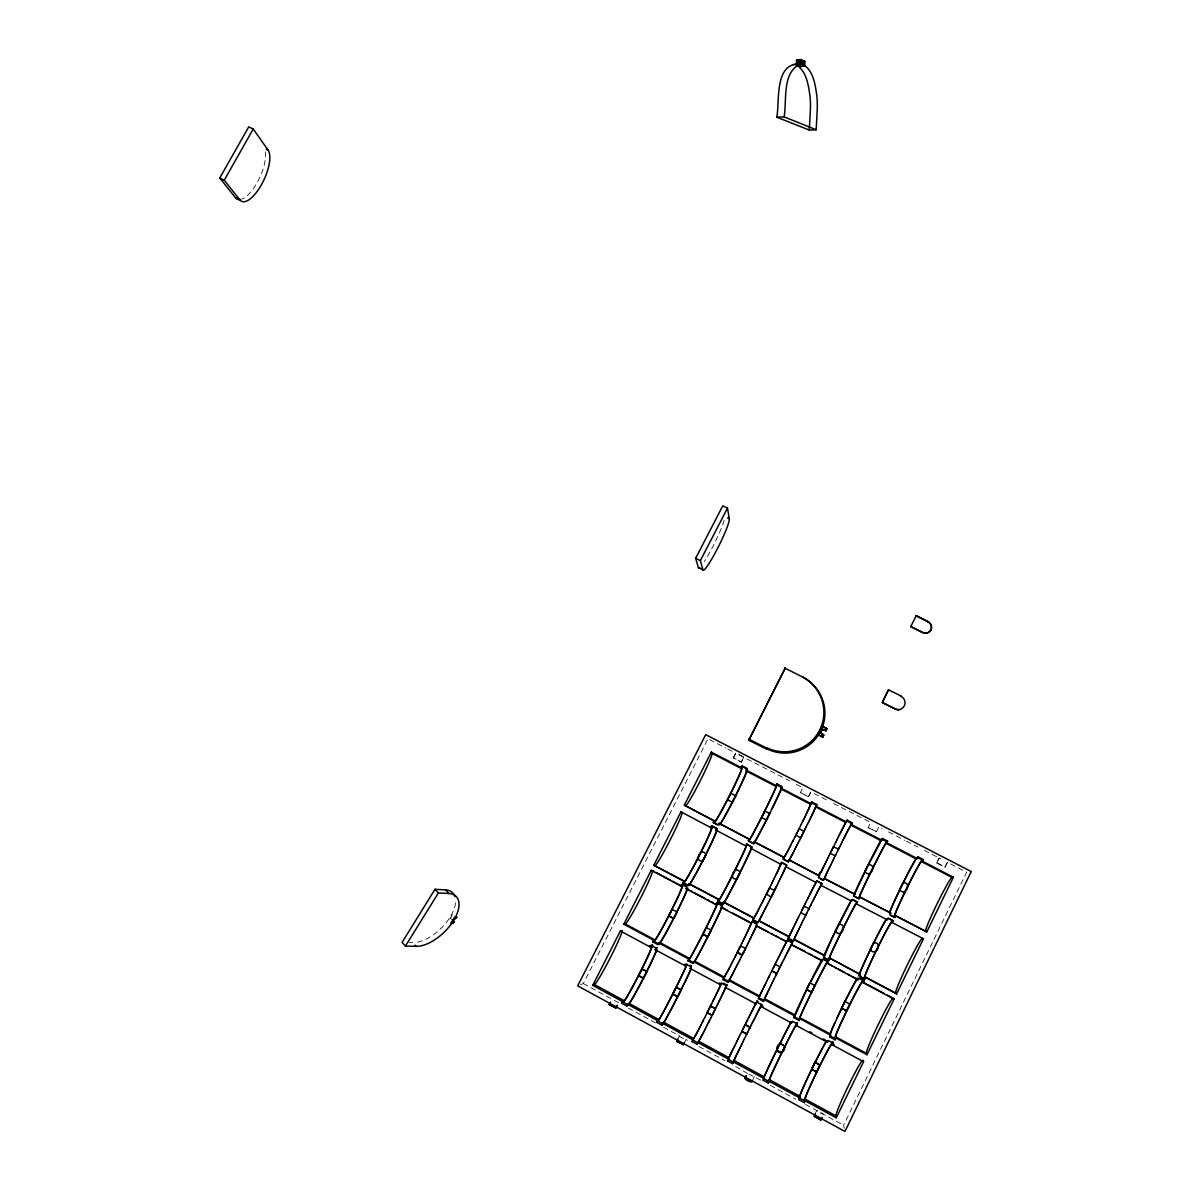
<?xml version="1.0" encoding="UTF-8"?>
<svg xmlns="http://www.w3.org/2000/svg" width="1191" height="1191" viewBox="0 0 1191 1191"><rect width="100%" height="100%" fill="white"/><g stroke="black" fill="none" stroke-linecap="round" stroke-linejoin="round"><path stroke-width="0.75" stroke-dasharray="5 3.75" d="M800.367 792.581L808.51 796.779L800.367 792.581L802.794 787.713M760.707 1080.103L748.871 1074.193M747.546 1073.478L734.698 1065.96M844.27 1128.339L843.615 1125.227L966.645 872.214L947.411 862.284L944.984 867.256L936.647 862.939L939.059 857.982L943.629 860.036M936.647 862.939L939.446 857.877M814.808 1114.419L816.684 1110.578L823.398 1114.225M944.984 867.256L947.411 862.284M868.09 827.551L876.546 831.631L868.09 827.551L870.71 822.445L833.477 803.538M752.295 1080.922L754.305 1076.619M876.323 831.809L878.973 826.703L882.025 828.564M677.605 1039.698L679.495 1035.917L663.491 1027.193M684.497 1042.393L686.061 1039.475L689.291 1041.247M808.54 796.526L810.982 791.643M808.51 796.779L810.937 791.911M733.299 757.684L735.755 752.846L743.824 757L741.502 762.195L733.299 757.684L741.502 762.195M733.462 758.042L735.904 753.203M741.368 761.853L743.824 757M580.493 984.719L583.307 983.558L707.975 738.807M618.65 1002.792L612.174 999.279M409.198 942.572L412.741 942.677M709.613 739.656L726.048 748.127M727.686 748.975L734.266 752.355M739.12 754.871L789.722 780.968M796.258 784.333L801.171 786.864M814.168 793.563L827.045 800.218M888.531 831.928L904.832 840.34M906.47 841.174L917.874 847.054M924.395 850.419L939.059 857.982M937.019 862.85L945.386 867.167M583.307 983.558L610.566 998.4M628.253 1008.033L655.482 1022.846M699.028 1046.547L724.962 1060.66M770.294 1085.329L795.886 1099.263M805.488 1104.474L843.615 1125.227M679.198 1036.274L685.763 1039.862M724.188 520.214A29.016 3.231 -63.5 0 1 704.223 561.735M455.543 902.808A33.467 17.15 -44.3 0 1 416.895 942.334M452.342 914.777A33.482 17.15 -44.3 0 1 448.516 920.911M450.689 918.529A1.935 0.983 -44.6 0 1 451.076 917.725M265.191 151.793A29.12 11.225 -65.1 0 1 259.087 178.918A29.12 11.225 -65.1 0 1 242.056 199.031"/><path stroke-width="1.5" d="M866.333 983.96L862.522 981.935A30.594 1.399 -64 0 0 848.305 1007.809A30.594 1.399 -64 0 0 835.62 1036.84L835.993 1038.09L866.974 1054.72L894.069 999.115L863.118 982.694L863.966 980.967L858.83 978.243L857.982 979.97L826.956 963.072A30.49 0.819 -63.8 0 0 813.215 989.096A30.49 0.819 -63.8 0 0 800.01 1017.724L799.206 1020.523L794.084 1017.784L794.099 1016.608A32.351 0.789 -63.8 0 1 806.381 989.959A32.351 0.789 -63.8 0 1 822.132 959.321M790.943 932.672L788.204 938.642L793.28 941.337L795.365 936.513M759.65 1008.464L761.228 1005.532L760.93 1006.529L791.524 1022.98L791.553 1021.863A30.787 0.744 -63.8 0 0 778.199 1047.261A30.787 0.744 -63.8 0 0 764.369 1076.947L763.237 1080.297L768.359 1083.095L769.446 1079.701A30.802 0.834 -63.9 0 1 783.202 1049.956A30.802 0.834 -63.9 0 1 796.63 1024.588L796.645 1025.719L827.432 1042.274L828.281 1040.532L833.432 1043.301L832.583 1045.043L863.579 1061.702L836.261 1117.798L805.22 1100.916L805.116 1099.099A30.906 1.399 -64.1 0 1 818.351 1068.952A30.906 1.399 -64.1 0 1 832.256 1043.733L834.162 1044.76M793.28 941.337L795.945 935.322M816.177 129.759L784.08 116.852C787.102 100.907 781.579 72.472 800.352 64.12C773.956 62.036 779.837 102.098 776.8 117.194L809.285 130.057L816.177 129.759L817.19 110.644A111.091 104.436 -12.4 0 0 816.877 96.129C815.329 85.186 813.721 71.862 804.029 64.969M827.239 963.653L828.087 961.941L822.981 959.231L822.132 960.943L791.583 944.746L792.447 942.587L788.055 940.265M809.285 130.057L810.327 110.957A109.319 102.768 -12.7 0 0 810.044 96.471C808.495 85.529 806.843 72.189 797.062 65.356A7.086 6.625 -8.6 0 0 793.355 64.478M803.97 62.408L804.044 61.009L799.414 61.262L799.325 62.766M799.414 61.262L800.337 61.753L800.054 66.502L804.684 66.249L804.952 61.485L804.044 61.009M796.362 64.344L796.63 59.818L801.29 59.55L801.007 64.12A9.171 8.575 -8.4 0 1 804.654 66.279M802.124 61.456L801.29 59.55M797.479 61.709L796.63 59.818M801.469 823.934L795.826 835.382M781.207 1043.971L784.929 1046.264L779.926 1043.569M791.583 944.746L804.833 951.341M829.77 958.517L828.921 960.229L823.815 957.519L832.226 937.913L850.821 901.483L852.473 899.458L857.565 902.138L856.18 903.775A30.222 0.819 -63.8 0 0 842.156 930.394A30.222 0.819 -63.8 0 0 829.472 957.966L860.512 974.804L859.664 976.516L864.815 979.24L865.023 976.814A30.311 1.399 -63.9 0 1 877.186 948.855A30.311 1.399 -63.9 0 1 891.702 922.37L893.399 920.881L888.263 918.201L886.61 919.705A30.296 1.31 -63.9 0 0 872.169 946.205A30.296 1.31 -63.9 0 0 859.932 974.119L860.512 974.804M784.943 1045.981C784.512 1058.561 770.607 1050.849 779.956 1043.286M794.65 837.63L795.826 835.159L800.739 837.824M800.724 837.943L804.014 831.273M768.359 1083.095L768.627 1081.264A32.693 0.878 -63.9 0 1 782.636 1050.894A32.693 0.878 -63.9 0 1 797.419 1022.697L796.839 1022.414M788.204 938.642L790.377 933.863M926.792 931.913L895.007 915.596A30.073 1.385 -63.8 0 1 906.649 888.724A30.073 1.385 -63.8 0 1 921.447 861.614L922.578 861.301L953.41 877.246L926.792 931.913L895.9 915.76L895.066 917.472L889.93 914.777L890.779 913.08L859.515 897.031A29.969 0.819 -63.7 0 1 871.678 870.532A29.969 0.819 -63.7 0 1 886 843.288L887.637 841.129L882.546 838.494L881.697 839.074A31.8 0.774 -63.7 0 0 866.557 868.001A31.8 0.774 -63.7 0 0 853.575 896.064L854.989 894.367L824.232 878.586L825.289 876.219M821.462 871.187C813.617 876.576 825.006 885.017 825.81 875.102M763.237 1080.297L763.55 1078.51L768.627 1081.264M808.883 808.615L811.756 801.93L816.773 804.52L813.155 812.604M805.607 815.403L811.756 801.93M722.52 905.502L720.957 907.289L751.119 923.278L751.968 921.581L757 924.261L756.151 925.958L786.581 941.664L781.609 951.371M794.084 1017.784L808.242 986.371L822.132 960.943M779.629 967.926L780.09 966.839L774.314 978.555M779.152 868.135L781.564 862.344L786.596 864.979L782.681 873.688M781.564 862.344L778.497 869.519M813.84 811.175L816.773 804.52M818.351 877.648L819.423 875.772L789.127 859.917L819.214 875.951L820.822 872.497M745.149 1078.108C762.984 1085.284 739.775 1081.324 746.4 1075.562M780.06 966.973L775.147 964.204L774.656 965.276M762.374 990.197L758.414 998.624L763.491 1001.363L765.545 996.673M763.491 1001.363L767.361 992.862M719.185 982.962L721.046 984.138L718.441 989.751M726.034 984.376L726.942 985.061L722.595 994.083M744.256 1039.162L749.481 1028.548M758.414 998.624L761.034 992.937M756.747 923.665L752.384 921.343L746.891 932.925M727.016 984.868L725.453 987.458L755.853 1003.79L757.074 1001.05L758.027 1001.557M755.853 1003.79L756.196 1002.852L754.007 1007.02M730.619 1054.199L727.507 1060.868L732.599 1063.637L735.621 1056.923M732.599 1063.637L735.085 1058.07M740.504 1034.071L741.844 1031.257L746.802 1033.937M727.507 1060.868L730.068 1055.33M721.493 983.453L717.637 991.418M756.732 925.526L753.59 931.972M784.11 870.74L786.596 864.979M765.337 996.986L766.647 994.351M748.633 929.337L751.119 923.278M777.738 871.083L779.167 868.269M754.32 930.439L756.151 925.958M734.951 1058.233L736.276 1055.583M795.246 936.677L796.615 933.908M825.08 876.531L826.45 873.777M808.823 808.897L804.61 817.473M723.413 992.416L726.093 986.654L725.453 987.458M735.651 1056.789L737.021 1054.02M825.765 875.102L827.179 872.259M778.348 869.951L775.966 874.745M784.11 870.859L781.832 875.43M812.366 814.227L813.766 811.458M888.516 689.708L882.352 702.467L895.111 708.928A6.952 6.818 34.1 0 0 898.952 709.642M729.949 1055.509L731.259 1052.859M736.455 1055.107L737.869 1052.263M766.751 994.038L768.18 991.195M795.96 935.158L797.389 932.315M718.292 990.197L715.791 995.244M748.41 929.933L745.923 934.935M777.44 871.827L774.969 876.784M752.757 933.684L754.245 930.722M812.917 813.185L810.55 817.964M730.649 1054.065L732.018 1051.296M760.989 992.952L763.178 988.515M790.258 934.027L791.628 931.273M737.363 1053.231L738.807 1050.343M767.614 992.252L769.073 989.349M796.794 933.446L798.253 930.528M826.554 873.479L828.013 870.547M717.339 992.177L714.749 997.343M721.701 995.929L723.25 992.862M751.849 935.545L753.352 932.568M780.909 877.335L782.383 874.417M811.979 815.106L809.538 820.033M731.453 1052.397L732.882 1049.554M790.988 932.523L792.402 929.68M820.778 872.512L823.041 867.956M738.36 1051.177L739.819 1048.274M768.582 990.257L770.056 987.339M797.717 931.541L799.191 928.593M798.729 929.471L800.203 926.538M827.432 871.648L828.921 868.686M828.415 869.638L829.904 866.676M822.222 1117.381L820.971 1119.957L814.227 1116.295L815.478 1113.719M865.649 977.528L896.6 993.919L923.457 938.776L891.702 922.37M746.385 934.101L743.794 939.252M773.927 878.928L775.386 876.055M804.967 816.847L802.451 821.85M720.734 997.909L722.282 994.827M752.37 934.563L749.809 939.684M779.897 879.375L781.385 876.457M732.376 1050.522L733.82 1047.633M733.388 1048.467L734.832 1045.564M762.642 989.572L765.069 984.674M763.61 987.592L766.111 982.545M791.821 930.811L793.266 927.908M792.744 928.906L794.218 925.973M821.582 870.874L823.949 866.095M739.447 1048.958L740.891 1046.085M740.594 1046.606L742.008 1043.792M769.624 988.113L771.083 985.21M770.741 985.835L772.17 982.992M799.816 927.253L801.26 924.365M829.457 867.495L830.931 864.577M814.942 1062.178L820.003 1065.201L814.942 1062.178L811.607 1068.982L816.669 1072.019L811.637 1069.295M841.486 1008.062L844.791 1001.318L849.898 1004.192L846.593 1010.951L841.486 1008.062L846.488 1010.727M870.279 949.331L873.569 942.647C883.752 942.126 875.177 957.996 870.427 949.421M902.912 882.799L899.667 889.424C905.368 898.074 912.455 881.742 903.106 882.769M805.22 1100.916L804.357 1102.672L799.206 1099.874L800.01 1096.33A30.892 1.325 -64 0 1 813.319 1066.228A30.892 1.325 -64 0 1 827.149 1040.979L827.432 1042.274M835.993 1038.09L835.144 1039.832L829.993 1037.063L830.529 1034.101A30.579 1.31 -64 0 1 843.288 1005.13A30.579 1.31 -64 0 1 857.416 979.24L851.699 976.203M889.93 912.931A30.058 1.31 -63.8 0 1 901.647 886.119A30.058 1.31 -63.8 0 1 916.37 858.994L918.276 856.969L923.397 859.604L922.578 861.301M816.624 1071.692L819.959 1064.888M715.21 996.539L712.575 1001.75M745.268 936.364L742.693 941.486M772.825 881.132L774.269 878.348M803.836 819.155L801.335 824.112M721.24 996.956L718.62 1002.182M751.313 936.722L748.737 941.873M778.854 881.519L780.313 878.645M808.466 822.192L809.88 819.393M734.475 1046.249L735.904 1043.376M735.621 1043.912L737.035 1041.098M765.768 983.185L767.198 980.342M793.757 926.836L795.231 923.903M794.844 924.633L796.303 921.745M823.457 867.048L824.931 864.085M824.5 864.919L825.973 861.986M741.785 1044.165L743.154 1041.47M743.02 1041.678L744.315 1039.103M771.902 983.468L773.301 980.714M773.108 981.027L774.433 978.407M800.947 924.945L802.362 922.147M802.109 922.563L803.478 919.869M830.559 865.247L832.003 862.388M831.705 862.909L833.09 860.17M796.645 1025.719L797.494 1023.992L792.387 1021.238L791.524 1022.98M890.779 913.08L860.081 897.031L859.247 898.729L854.141 896.064M714.064 998.877L709.092 1008.777M771.723 883.38L773.093 880.7M720.138 999.204L717.518 1004.415M747.62 944.121L749.05 941.337M777.768 883.722L779.182 880.923M778.021 883.29L775.535 888.233M807.379 824.41L808.749 821.701M806.262 826.658L807.572 824.083M736.812 1041.47L738.182 1038.775M738.048 1038.984L739.343 1036.408M766.944 980.818L769.475 975.742M768.15 978.377L775.147 964.204M739.283 1036.468L740.534 1033.967M795.99 922.325L797.389 919.526M797.166 919.943L798.521 917.249M798.357 917.517L800.754 912.693L805.697 915.298L804.506 917.71M825.616 862.656L827.045 859.813M826.762 860.334L828.147 857.594M827.939 857.967L829.249 855.346M803.315 920.137L804.595 917.591M746.623 1034.443L747.978 1031.629M775.579 976.084L777.128 972.958M806.128 914.509L805.712 915.343L808.778 909.09M832.881 860.542L834.206 857.922M834.057 858.145L835.308 855.704M838.285 849.615L835.159 855.853L835.74 854.736M745.015 1078.584L746.281 1076.024M809.88 982.858L814.867 985.523L811.547 992.237L806.575 989.587L809.85 982.709M868.09 864.696C877.975 863.937 870.159 879.792 864.83 871.291L882.546 838.494M741.576 943.748L742.931 941.098M711.682 1003.671L709.925 1007.095M739.417 948.066L741.74 943.51M770.607 885.642L771.917 883.097M770.726 885.508L768.671 889.528M716.401 1006.678L717.816 1003.924M715.285 1008.941L716.61 1006.335M746.504 946.369L747.859 943.734M745.387 948.617L746.668 946.13M774.418 890.481L776.83 885.687M804.029 831.154L806.381 826.494M741.651 1031.748L745.194 1024.528L750.151 1027.193M800.754 912.723L805.235 903.671M829.115 855.57L830.35 853.128M833.551 846.622L830.216 853.292L835.233 855.778M743.124 1028.771L744.673 1025.6M772.989 968.625L774.686 965.172M801.99 910.237L803.642 906.902M831.169 851.491L833.134 847.456M786.507 942.051L787.355 940.339L792.432 943.034M813.245 887.727L816.907 880.849L821.969 883.499L818.932 888.992M842.9 827.998L847.039 820.152L852.101 822.773L847.873 830.574M777.053 973.017L777.887 971.335M806.009 914.673L806.635 913.423M748.945 1029.768L749.854 1027.863M779.212 968.759L779.852 967.39M808.391 909.924L811.384 903.865M760.93 1006.529L761.793 1004.802L756.702 1002.078M823.368 880.268L824.485 878.422L854.989 894.367M868.358 864.577L854.453 894.381M823.1 734.4L823.815 735.13L822.758 737.244L822.058 736.5L823.1 734.4L821.701 733.701M826.226 728.133L826.971 728.818L825.914 730.917L825.184 730.217L826.226 728.133L821.82 725.915A40.524 40.166 39.7 0 1 817.636 734.281L818.306 735.026A40.881 40.509 39.8 0 0 822.519 726.584L821.82 725.915M798.699 829.427L799.101 828.608L803.999 831.392M709.136 1008.792L709.553 1007.958M739.209 948.483L739.819 947.381M768.195 890.585L769.118 888.739M797.762 831.392L799.101 828.728M695.633 1035.202L692.016 1041.544L697.077 1044.299L702.095 1035.053M727.522 971.514L722.967 979.597L728.029 982.307L731.095 976.873M761.793 915.492L757.863 922.549L752.816 919.884L756.121 914.241M789.127 859.917L788.278 861.614L783.246 858.979L784.095 857.297L753.977 841.546L753.546 843.749A31.517 0.908 -63.4 0 0 769.743 813.468L766.513 820.137L761.585 817.458M714.451 1010.608L715.419 1008.732L710.491 1006.067L715.568 1008.524M744.762 949.867L745.566 948.438L740.549 945.907M775.639 888.099L769.952 899.488M712.337 1014.821L714.794 1009.998M745.06 949.376L743.512 952.368M802.272 834.757L805.19 828.891M714.898 1009.864L712.218 1015.238L707.29 1012.573L704.655 1017.724M740.936 957.609L745.566 948.438M744.598 1025.823L745.104 1024.751L750.062 1027.431L749.571 1028.503M803.627 906.902L804.059 906.083L808.987 908.659M833.015 847.769L835.948 841.829M744.807 1025.406L747.501 1019.928M775.073 964.442L776.309 961.926M776.19 962.194L777.5 959.514M805.176 903.835L806.441 901.259M806.307 901.572L808.808 896.495M835.874 842.037L837.139 839.417M746.132 1022.727L748.692 1017.546M777.321 959.931L778.706 957.117M838.166 849.927L839.685 846.861M838.419 849.287L840.891 844.389M780.031 967.092L781.251 964.561M749.988 1027.669L751.268 1025.034M781.162 964.844L782.457 962.149M810.133 906.44L812.59 901.453M751.104 1025.406L752.459 1022.607M676.667 1041.336L683.53 1044.537L676.667 1041.336L677.932 1038.805M683.232 1044.924L684.497 1042.393M657.372 947.485L655.169 949.674L685.182 965.812L686.046 964.1L691.063 966.794L690.199 968.506L720.406 984.749L721.255 983.022L726.316 985.746M707.29 1012.573L710.64 1005.874M740.653 945.818L734.773 957.43M766.289 894.515L769.58 887.92L774.492 890.496L771.187 897.091L766.394 894.084M707.394 1012.156L708.615 1009.834M737.333 952.249L738.688 949.644M766.334 894.292L767.585 891.806M795.93 835.07L796.958 833.015M707.782 1011.501L706.978 1012.99M737.542 951.937L742.246 955.093M772.349 894.62L772.765 893.786M801.766 835.68L802.392 834.444M743.72 952.056L742.053 955.301L737.229 952.562M799.563 840.191L802.168 834.965M710.759 1017.977L712.501 1014.598M836.99 839.774L838.33 837.05M838.107 837.556L839.491 834.742M778.438 957.683L779.882 954.765M807.424 899.324L811.056 892.029M748.38 1018.231L749.854 1015.208M779.539 955.495L781.013 952.502M749.467 1016.042L750.985 1012.975M840.816 844.598L842.097 841.992M841.948 842.35L843.273 839.61M782.293 962.581L783.663 959.752M812.381 901.929L814.912 896.808M752.236 1023.143L753.665 1020.225M783.41 960.333L784.839 957.415M753.352 1020.91L754.826 1017.888M691.361 968.357A32.365 0.908 -63.2 0 1 676.146 999.785A32.365 0.908 -63.2 0 1 663.074 1023.843L661.779 1025.094L656.747 1022.354L658.817 1019.556A30.475 0.938 -63.2 0 0 674.195 991.046A30.475 0.938 -63.2 0 0 686.15 965.201L684.274 964.204M722.327 906.396A32.053 0.908 -63.3 0 1 707.588 937.213A32.053 0.908 -63.3 0 1 693.758 962.745L692.775 963.385L687.758 960.69L689.544 958.442A30.177 0.938 -63.2 0 0 704.372 931.02A30.177 0.938 -63.2 0 0 716.64 904.565L714.779 903.567M676.443 883.246L681.996 886.178A30.073 1.489 -63.1 0 1 670.176 912.782A30.073 1.489 -63.1 0 1 654.856 939.833L653.621 940.205L623.816 924.201L651.224 870.293L680.999 886.089L681.862 884.407L686.835 887.042L685.986 888.724L715.955 904.624L716.803 902.927L720.034 904.192M717.652 901.245L719.17 899.533A29.909 0.938 -63.3 0 0 733.462 873.152A29.909 0.938 -63.3 0 0 746.042 846.086L746.444 843.957L751.863 847.069A31.77 0.908 -63.3 0 1 738.45 875.772A31.77 0.908 -63.3 0 1 723.354 903.835L717.652 901.245L723.354 903.835M753.546 843.749L748.588 841.159L748.975 838.926L719.066 823.294L718.218 824.961L713.245 822.356L714.094 820.688L684.363 805.146L711.325 752.131L741.01 767.48L741.487 768.597A29.581 1.474 -63.2 0 1 729.056 796.377A29.581 1.474 -63.2 0 1 714.794 821.358L684.363 805.146M719.066 823.294L749.377 839.432A29.671 0.923 -63.4 0 0 763.148 814.108A29.671 0.923 -63.4 0 0 776.026 786.447L776.696 783.812L781.683 786.402L781.817 787.459A31.517 0.908 -63.4 0 1 772.096 808.689M681.207 989.974L677.634 996.837L672.736 994.187L676.309 987.339L681.207 989.974L677.947 988.217M703.047 934.161L706.203 927.595L711.25 930.156L707.93 936.766L702.869 934.235L707.93 936.766M761.644 817.592L764.92 811.086L769.788 813.617M661.779 1025.094L663.804 1022.265A30.49 0.863 -63.2 0 0 679.093 993.711A30.49 0.863 -63.2 0 0 691.122 967.881L690.199 968.506M692.775 963.385L694.517 961.107A30.192 0.863 -63.3 0 0 709.27 933.64A30.192 0.863 -63.3 0 0 721.597 907.2L727.195 910.162M722.654 903.895L724.128 902.153L754.022 917.993M724.128 902.153A29.924 0.849 -63.3 0 0 738.36 875.727A29.924 0.849 -63.3 0 0 751 848.692L751.447 846.578M787.504 851.535L784.184 857.639L754.335 842.037A29.686 0.849 -63.4 0 0 768.031 816.639A29.686 0.849 -63.4 0 0 780.968 789.008L781.683 786.402M736.931 879.032L740.221 872.467C734.892 863.922 727.388 879.881 736.827 879.003M765.039 896.897L766.185 894.501M768.746 901.9L769.982 899.339M798.357 842.558L799.637 839.938M739.7 960.065L740.906 957.579M708.332 1022.89L710.833 1017.903M839.179 835.397L840.593 832.539M840.221 833.343L841.635 830.455M809.597 894.977L812.068 889.99M780.596 953.381L784.006 946.532M750.524 1013.958L752.042 1010.861M751.506 1011.978L753.933 1007.11M843.064 840.131L845.55 835.099M813.498 899.711L816.014 894.635M784.512 958.13L785.971 955.152M754.454 1018.722L755.957 1015.655M748.767 740.266L785.167 668.225L748.767 740.266L766.766 749.213M649.601 945.565L651.447 946.562A30.385 1.489 -63 0 1 639.954 972.556A30.385 1.489 -63 0 1 624.084 1000.663L621.702 1003.298L626.704 1006.008L629.027 1003.358A30.4 1.414 -63 0 0 644.822 975.191A30.4 1.414 -63 0 0 656.39 949.212L655.169 949.674M653.621 940.205L652.772 941.902L657.745 944.582L659.799 942.483A30.088 1.399 -63.1 0 0 675.044 915.388A30.088 1.399 -63.1 0 0 686.939 888.799L688.785 889.781M687.683 885.36L688.726 885.479A31.666 1.489 -63.2 0 0 704.343 857.803A31.666 1.489 -63.2 0 0 717.28 828.966L711.563 825.705L710.714 827.373L711.444 827.968A29.82 1.474 -63.2 0 1 699.325 855.168A29.82 1.474 -63.2 0 1 684.527 881.176L682.711 882.725L687.683 885.36L689.47 883.796L719.17 899.533M689.47 883.796A29.835 1.399 -63.2 0 0 704.179 857.728A29.835 1.399 -63.2 0 0 716.372 830.559L716.535 828.296M776.026 786.447L746.4 771.143L746.817 768.389L741.859 765.828L741.01 767.48M642.202 968.908L638.555 975.697L643.423 978.332L647.055 971.543L641.919 969.042L645.448 970.665M673.823 918.574L677.158 911.978L672.081 909.403L668.746 916.013L673.823 918.574L668.97 915.983M702.869 861.078L706.174 854.543C700.755 845.967 693.475 862.076 702.705 861.019M794.725 837.377L791.092 844.657M735.978 954.944L733.537 959.872M763.818 899.294L765.054 896.734M792.268 842.35L793.444 839.997M762.612 901.706L763.922 898.997M704.64 1017.635L702.139 1022.682M797.181 844.91L798.521 842.156M767.525 904.297L768.85 901.602M796.005 847.218L797.404 844.359M738.465 962.507L739.76 959.872M766.334 906.664L767.719 903.85M709.583 1020.3L707.082 1025.362M737.244 964.933L738.599 962.164M841.188 831.392L842.603 828.549M842.097 829.621L843.466 826.822M811.577 891.032L813.021 888.129M752.429 1010.147L757.074 1001.021M844.136 837.973L846.593 833.03M815.597 895.543L817.041 892.595M785.569 956.016L787.057 952.994M786.581 954.021L792.447 942.587M755.496 1016.638L757.014 1013.541M617.385 1005.293L615.643 1008.092L609.152 1004.549L610.432 1002.048M615.643 1008.092L616.923 1005.576M622.565 1001.586L592.716 985.344L620.377 930.975L650.182 946.994L652.43 944.835M761.406 904.058L762.776 901.245M732.316 962.298L733.671 959.529M703.464 1019.972L700.918 1025.094M794.873 849.451L796.317 846.533M765.173 908.956L766.602 906.068M736.068 967.286L737.467 964.427M705.861 1027.773L707.246 1024.96M704.685 1030.096L706.099 1027.223M812.456 889.29L814.599 884.987M846.161 833.968L847.56 831.11M816.55 893.652L817.979 890.734M756.493 1014.658L758.92 1009.804M787.519 952.145L791.613 944.329M683.56 881.042L653.785 865.262L680.984 811.8L711.444 827.968M789.961 846.89L791.39 843.957M760.245 906.351L761.659 903.463M731.125 964.636L732.525 961.777M793.802 851.58L795.26 848.617M764.071 911.145L765.515 908.212M734.921 969.534L736.351 966.63M733.835 971.648L735.279 968.73M703.568 1032.284L704.998 1029.381M843.63 826.584L847.039 820.152M784.169 946.294L787.251 940.22M847.054 832.181L848.439 829.398M817.428 891.91L818.842 889.067M757.416 1012.826L759.709 1008.226M788.874 849.004L790.333 846.042M759.129 908.525L760.573 905.592M729.979 966.884L731.408 963.981M699.742 1027.416L701.142 1024.528M792.789 853.56L794.248 850.597M763.029 913.184L764.473 910.252M732.837 973.613L734.266 970.71M702.526 1034.324L703.955 1031.436M787.861 850.984L789.32 848.022M759.53 907.631L757.119 912.455M730.336 966.08L727.895 970.948M698.611 1029.605L700.04 1026.702M791.866 855.361L793.31 852.443M762.061 915.075L763.505 912.157M701.573 1036.17L702.988 1033.326M818.232 890.347L821.969 883.499M759.009 1009.715L761.764 1004.281M729.324 968.06L722.967 979.597M697.569 1031.629L698.998 1028.741M792.447 854.126L789.171 860.244M762.597 913.914L758.22 922.31L752.816 919.884M731.929 975.369L733.343 972.526M814.525 885.226L816.907 880.849M848.602 829.159L852.101 822.773M695.633 558.311L722.788 505.803L727.478 508.125L729.324 518.785A29.031 3.156 -63.5 0 1 717.19 549.125A29.031 3.156 -63.5 0 1 702.943 569.923L698.373 567.631L695.633 558.311L700.338 560.663L702.943 569.923M700.338 560.663L727.478 508.125M788.382 849.853L783.246 858.979M758.548 909.537L756.24 914.137M696.616 1033.475L698.015 1030.632M731.125 976.933L732.495 974.178M791.673 855.614L788.561 861.644M701.305 1036.587L697.077 1044.299M695.767 1035.113L697.122 1032.359M731.736 975.623L728.029 982.307M756.836 912.857L753.218 919.66M696.333 1033.877L692.016 1041.544M219.754 178.025L248.74 126.871L253.236 129.03L268.109 150.126A29.135 11.166 -65.1 0 1 261.38 184.843A29.135 11.166 -65.1 0 1 239.972 199.984L235.595 197.84L219.754 178.025L224.25 180.213L239.972 199.984M224.25 180.213L253.236 129.03M434.983 889.29L402.082 942.394L405.431 946.086L416.091 946.339A33.527 17.121 -44.3 0 0 453.429 920.777A33.527 17.121 -44.3 0 0 448.918 893.518L445.494 889.915L434.983 889.29L438.407 892.922L448.918 893.518M405.431 946.086L438.407 892.922M454.292 921.879L453.339 923.412L450.764 923.308A33.512 17.121 -44.3 0 0 454.59 917.174L457.15 917.278L455.394 918.782A1.935 0.983 -44.6 0 0 453.22 920.271A1.935 0.983 -44.6 0 0 453.488 921.849L454.292 921.879L452.044 919.482M720.406 984.749L721.091 983.96M656.747 1022.354L658.087 1021.134A32.351 0.997 -63.2 0 0 672.543 994.559A32.351 0.997 -63.2 0 0 687.028 964.129M626.704 1006.008L628.327 1004.951A32.261 1.489 -63 0 0 641.919 981.265A32.261 1.489 -63 0 0 656.896 949.837M685.182 965.812L686.15 965.201M621.702 1003.298L623.384 1002.256A32.246 1.578 -63 0 0 639.001 974.819A32.246 1.578 -63 0 0 652.594 945.118M853.575 896.064L858.622 898.714A31.815 0.863 -63.7 0 1 872.11 869.415A31.815 0.863 -63.7 0 1 886.744 841.665L887.637 841.129M687.758 960.69L688.8 960.08A32.038 0.997 -63.2 0 0 704.521 930.975A32.038 0.997 -63.2 0 0 717.548 902.882M609.152 1004.549L616.119 1007.809M592.716 985.344L594.488 984.57A30.296 1.95 -62.8 0 0 610.164 957.996A30.296 1.95 -62.8 0 0 622.059 930.737M657.745 944.582L659.07 944.121A31.949 1.489 -63.1 0 0 673.421 918.976A31.949 1.489 -63.1 0 0 687.817 888.099M650.182 946.994L651.447 946.562M917.085 857.356L918.276 856.969M652.772 941.902L654.142 941.471A31.934 1.578 -63.1 0 0 670.399 912.768A31.934 1.578 -63.1 0 0 682.949 884.526L684.17 885.181M917.725 857.684L922.162 859.976L923.397 859.604M620.377 930.975L621.896 930.677M623.816 924.201L625.305 923.963L654.856 939.833M921.447 861.614L952.026 877.425L953.41 877.246M797.568 60.309L802.213 60.041M800.337 61.753L804.952 61.485M801.007 64.344L796.347 64.597A9.26 8.665 -8.6 0 1 800.024 66.532M798.491 64.597L803.121 64.329M776.8 117.194L784.08 116.852M685.986 888.724L686.939 888.799M852.533 899.771L857.565 902.138M680.999 886.089L681.996 886.178M681.862 884.407L682.949 884.526M682.711 882.725L688.726 885.479M895.007 915.596L895.9 915.76M651.224 870.293L654.321 871.499M890.287 915.269L895.066 917.472M653.785 865.262L684.527 881.176M887.98 918.321L893.399 920.881M923.457 938.776L922.31 938.404A30.4 1.891 -64 0 0 907.393 964.77A30.4 1.891 -64 0 0 895.692 993.056L896.6 993.919M266.203 149.203L268.109 150.126M727.612 517.936L729.324 518.785M916.073 615.881L927.625 621.628M910.862 626.481L922.593 632.317A6.357 6.208 24.4 0 0 930.245 631.066A5.94 5.791 24.5 0 0 931.064 629.697M748.633 739.09L766.394 747.933M901.23 696.05L888.397 689.827L882.263 702.526L895.26 708.913A6.982 6.848 34.1 0 0 899.131 709.628M822.728 726.689L826.971 728.818M823.785 729.517L825.184 730.217M825.914 730.917L824.514 730.217A2.367 2.337 41.8 0 0 821.79 733.969A2.605 2.576 41.7 0 0 822.505 734.475L823.815 735.13M817.636 734.281L822.058 736.5M818.53 735.13L822.758 737.244M784.571 667.957L802.987 677.217A40.494 40.137 39.8 0 1 820.688 731.155A40.494 40.137 39.8 0 1 766.93 748.871M741.859 765.828L747.278 769.609A31.413 1.474 -63.3 0 1 735.815 795.499A31.413 1.474 -63.3 0 1 719.692 825.006M776.696 783.812L776.874 784.899L781.817 787.459M811.592 802.838L816.564 805.414M846.533 820.897L851.55 823.487M881.697 839.074L886.744 841.665M745.983 770.041L775.862 785.479M780.849 788.07L810.922 803.597M815.939 806.203L846.206 821.835M851.267 824.455L881.712 840.191M886.804 842.811L917.457 858.651M711.325 752.131L712.054 753.382L741.487 768.597M780.968 789.008L810.773 804.416M815.761 806.992L845.759 822.49M850.776 825.08L880.953 840.682M886 843.288L916.37 858.994M833.492 846.712L838.494 849.198M748.142 840.608L753.144 843.228M818.589 877.454L823.651 880.104M713.245 822.356L717.31 824.797M783.365 859.336L788.353 861.956M711.563 825.705L717.28 828.966M746.444 843.957L751.863 847.069M781.698 862.686L786.685 865.291M816.684 880.998L821.701 883.633M715.687 829.978L746.042 846.086M750.613 848.26L780.849 864.324M785.762 866.661L816.058 882.531M820.897 885.3L851.625 901.155M856.18 903.775L887.429 919.914M759.024 920.643L789.097 936.588M794.129 939.252L824.41 955.286M829.472 957.966L859.932 974.119M865.023 976.814L895.692 993.056M688.547 883.677L718.501 899.547M723.503 902.197L753.665 918.187M758.712 920.851L789.052 936.93M794.129 939.625L824.663 955.807M788.263 938.24L793.295 940.905M828.921 960.229L823.815 957.519M864.815 979.24L859.039 975.742L859.664 976.516M684.795 885.508L686.641 886.491M720.659 904.52L722.208 905.339M823.964 959.306L825.854 960.303M826.182 960.467L828.087 961.941M860.11 978.466L861.703 979.3M862.329 979.642L863.966 980.967M716.803 902.927L721.806 905.592M656.152 872.482L670.905 880.298M672.751 881.28L674.597 882.263M690.631 890.764L692.492 891.746M694.338 892.729L705.474 898.639M707.335 899.622L709.196 900.619M711.057 901.602L712.918 902.584M732.793 913.125L749.63 922.057M758.369 926.702L767.763 931.675M771.515 933.67L773.406 934.667M775.281 935.664L779.048 937.659M780.924 938.657L784.69 940.652M808.615 953.351L812.411 955.361M814.302 956.358L821.894 960.393M828.847 964.085L832.658 966.095M834.549 967.107L836.454 968.119M838.36 969.117L844.077 972.154M847.888 974.178L849.793 975.191M868.254 984.987L883.588 993.115M887.414 995.14L891.255 997.18M776.77 973.523L771.828 970.873L776.74 973.657M806.545 989.408L811.518 992.073M659.799 942.483L689.544 958.442M694.517 961.107L724.456 977.171M729.458 979.865L759.59 996.033M764.622 998.728L794.933 1015M800.01 1017.724L830.529 1034.101M835.62 1036.84L866.333 1053.32L866.974 1054.72M658.608 942.885L688.621 958.978M693.638 961.673L723.83 977.885M728.877 980.595L759.263 996.912M764.354 999.636L794.933 1016.057M800.054 1018.796L830.842 1035.321M654.142 941.471L659.07 944.121M688.8 960.08L693.758 962.745M723.666 978.794L728.669 981.488M758.771 997.641L763.803 1000.336M794.099 1016.608L799.161 1019.317L799.206 1020.523M834.683 1022.95A32.455 1.399 -64 0 0 829.651 1035.694L834.742 1038.418L835.144 1039.832M690.512 965.291L691.45 965.782M723.845 983.2L724.783 983.706M832.42 1041.53L833.06 1041.872A32.812 1.489 -64.1 0 0 818.306 1068.655A32.812 1.489 -64.1 0 0 804.267 1100.648L804.357 1102.672M651.045 945.297L656.033 947.976M761.228 1005.561L763.118 1006.574M809.954 1031.748L811.86 1032.776M823.323 1038.924L825.229 1039.951M638.838 975.563L643.706 978.183M672.96 994.009L677.858 996.659M776.621 1050.06L781.609 1052.755M707.141 1012.782L712.069 1015.447M741.755 1031.51L746.712 1034.19M594.488 984.57L624.084 1000.663M629.027 1003.358L658.817 1019.556M663.804 1022.265L693.772 1038.567M698.789 1041.291L728.966 1057.697M734.013 1060.437L764.369 1076.947M769.446 1079.701L800.01 1096.33M805.116 1099.099L835.888 1115.833L836.261 1117.798M627.568 1004.296L657.611 1020.642M662.643 1023.367L692.879 1039.817M697.941 1042.572L728.371 1059.127M733.462 1061.896L764.101 1078.555M769.222 1081.339L800.054 1098.117M623.384 1002.256L628.327 1004.951M658.087 1021.134L663.074 1023.843M693.013 1040.145L698.03 1042.869M728.177 1059.261L733.209 1062M804.267 1100.648L799.161 1097.879L799.206 1099.874M680.984 811.8L681.967 812.53A29.73 1.935 -63 0 1 670.22 839.834A29.73 1.935 -63 0 1 655.02 865.544M894.069 999.115L893.19 998.207A30.683 1.891 -64.2 0 0 878.556 1023.947A30.683 1.891 -64.2 0 0 866.333 1053.32M415.049 945.192L416.091 946.339M862.522 981.935L863.118 982.694M862.969 1060.243L863.579 1061.702M746.817 768.389L747.278 769.609M832.256 1043.733L832.583 1045.043M829.651 1035.694L829.993 1037.063M820.971 1119.957L814.227 1116.295M835.888 1115.833A30.996 1.906 -64.3 0 1 846.786 1089.199A30.996 1.906 -64.3 0 1 862.18 1060.66M799.206 1097.521A32.797 1.399 -64 0 1 810.773 1071.111A32.797 1.399 -64 0 1 826.42 1040.949M763.639 1078.183A32.678 0.789 -63.8 0 1 775.698 1052.144A32.678 0.789 -63.8 0 1 791.077 1021.952M834.742 1038.418A32.47 1.489 -64 0 1 848.2 1007.616A32.47 1.489 -64 0 1 863.296 980.148M836.856 1018.201A32.455 1.399 -64 0 1 857.505 978.079M799.161 1019.317A32.365 0.878 -63.8 0 1 813.185 988.932A32.365 0.878 -63.8 0 1 827.76 961.316M652.474 870.532A29.998 1.95 -62.9 0 1 641.041 897.24A29.998 1.95 -62.9 0 1 625.305 923.963M712.352 826.39A31.651 1.563 -63.2 0 1 699.489 855.242A31.651 1.563 -63.2 0 1 683.783 882.859M746.921 844.479A31.755 0.983 -63.3 0 1 733.567 873.197A31.755 0.983 -63.3 0 1 718.396 901.2M828.594 959.618A32.068 0.878 -63.8 0 1 842.067 930.35A32.068 0.878 -63.8 0 1 856.954 902.078M823.547 956.76A32.053 0.789 -63.7 0 1 836.484 928.935A32.053 0.789 -63.7 0 1 851.565 899.83M864.13 978.436A32.172 1.474 -63.9 0 1 877.038 948.765A32.172 1.474 -63.9 0 1 892.431 920.658M859.068 975.146A32.157 1.385 -63.9 0 1 871.425 947.381A32.157 1.385 -63.9 0 1 886.551 918.842M925.63 931.6A30.147 1.876 -63.9 0 1 936.811 904.401A30.147 1.876 -63.9 0 1 952.026 877.425M894.099 917.264A31.919 1.474 -63.8 0 1 906.455 888.739A31.919 1.474 -63.8 0 1 922.162 859.976M889.364 912.842A31.904 1.385 -63.8 0 1 902.704 883.603A31.904 1.385 -63.8 0 1 916.579 857.848M776.874 784.899A31.502 0.983 -63.4 0 1 763.193 814.257A31.502 0.983 -63.4 0 1 748.588 841.159M746.4 771.143A29.596 1.399 -63.3 0 1 733.909 798.908A29.596 1.399 -63.3 0 1 719.721 823.934M742.365 767.078A31.398 1.563 -63.2 0 1 729.16 796.556A31.398 1.563 -63.2 0 1 714.034 823.07M712.054 753.382A29.492 1.92 -63.2 0 1 700.606 780.09A29.492 1.92 -63.2 0 1 685.51 805.95M699.772 567.497A29.016 3.231 -63.5 0 1 698.373 567.631M445.494 889.915A33.467 17.15 -44.3 0 1 454.992 896.57M931.139 629.726A6.491 6.342 24.4 0 0 927.804 621.434L916.236 615.568L910.698 626.749L922.4 632.57A6.327 6.178 24.4 0 0 930.022 631.319M927.581 621.717A6.461 6.312 24.5 0 1 930.915 629.994A5.925 5.776 24.5 0 1 930.082 631.141M900.962 696.288A7.191 7.042 34.1 0 1 898.952 709.672M240.671 199.463A29.12 11.225 -65.1 0 1 235.595 197.84M802.213 676.771A39.988 39.631 39.6 0 1 819.661 730.098A39.988 39.631 39.6 0 1 766.557 747.591M821.477 733.567A2.293 2.263 41.7 0 1 820.718 730.53A2.293 2.263 41.7 0 1 823.696 729.636M800.352 64.091A6.923 6.476 -8.3 0 1 804.014 64.984M802.734 64.374A4.258 3.99 -8.1 0 1 802.347 61.5M803.687 62.483A2.561 2.397 -8.3 0 1 803.33 64.463M799.057 62.84A2.263 2.114 -8.5 0 1 798.67 64.716M798.104 64.627A4.228 3.945 -8.3 0 1 797.717 61.768M971.246 871.544L844.94 1131.45L577.68 985.865L705.697 734.668L971.246 871.544M838.687 924.29L835.397 930.945C840.965 939.714 848.334 923.367 838.762 924.335M735.785 795.945L732.51 802.436L727.552 799.742L730.827 793.251L735.785 795.945"/></g></svg>
